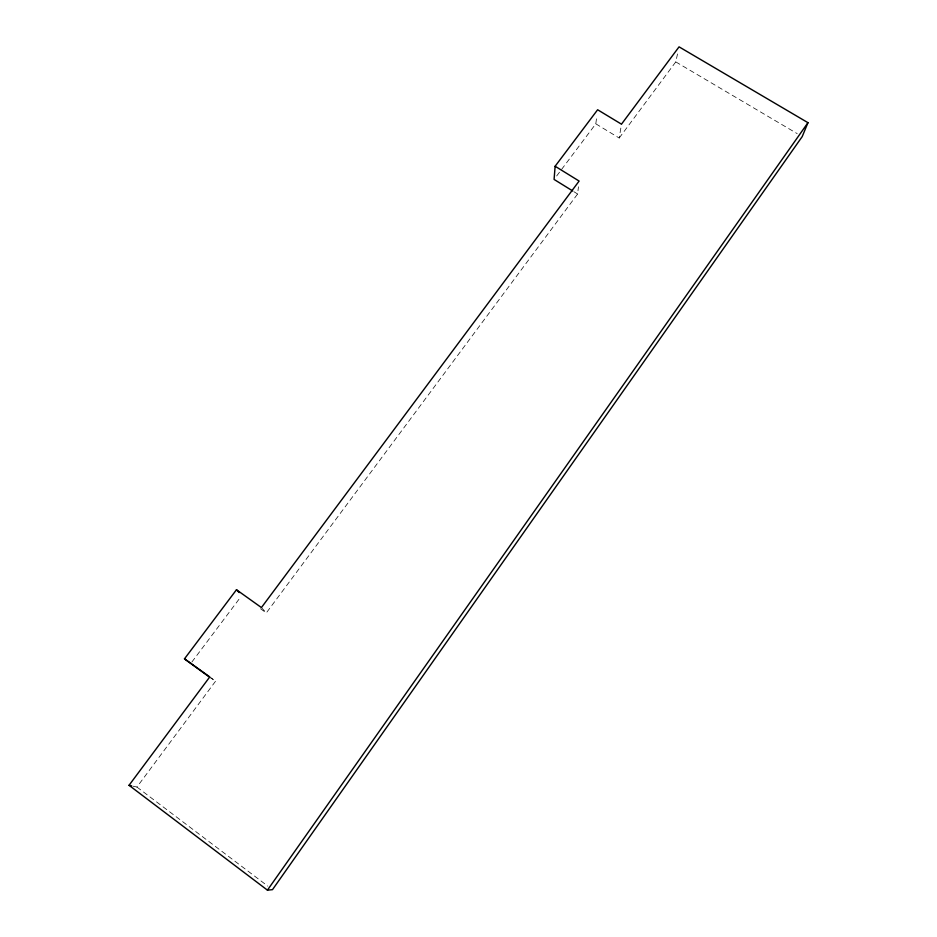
<?xml version="1.0" encoding="UTF-8"?>
<svg xmlns="http://www.w3.org/2000/svg" width="937" height="937" viewBox="0 0 937 937"><rect width="100%" height="100%" fill="white"/><g stroke="black" fill="none" stroke-linecap="round" stroke-linejoin="round"><path stroke-width="0.7" stroke-dasharray="4.68 3.51" d="M260.498 608.745L266.319 612.903L577.614 193.994L578.445 186.803M556.683 175.957L595.815 123.825L596.904 115.38M595.815 123.825L619.205 138.02L621.477 124.176M619.205 138.02L675.776 61.889L677.873 52.32M132.972 786.178L136.919 787.045L215.604 681.152L210.919 677.732M191.886 662.014L240.985 596.6M675.776 61.889L797.2 133.628M573.889 191.698L577.614 193.994M209.56 677.193L215.604 681.152M136.919 787.045L267.841 886.144M261.423 607.563L266.319 612.903"/><path stroke-width="1.41" d="M555.126 166.247L579.113 181.052L261.423 607.563L236.475 589.748L184.472 658.852L209.56 677.193L129.037 785.3L267.432 890.15L272.48 889.658L802.213 136.591L807.963 122.688L679.067 46.85L621.477 124.176L597.63 109.758L555.126 166.247L554.083 179.435L572.659 190.925M267.432 890.15L807.963 122.688M129.037 785.3L131.66 785.885M184.472 658.852L209.747 676.877M236.475 589.748L239.169 592.594"/></g></svg>
